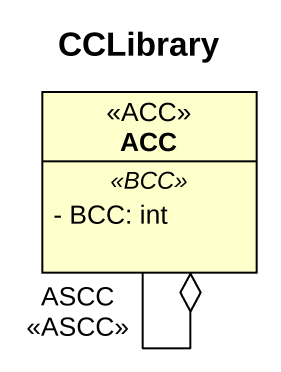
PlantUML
@startuml
title CCLibrary
hide circle
hide empty members
skinparam classAttributeIconSize 0
class ACC <<ACC>> {
  .. <<BCC>> ..
  - BCC: int
}
ACC --o ACC : ASCC\n<<ASCC>>
@enduml
